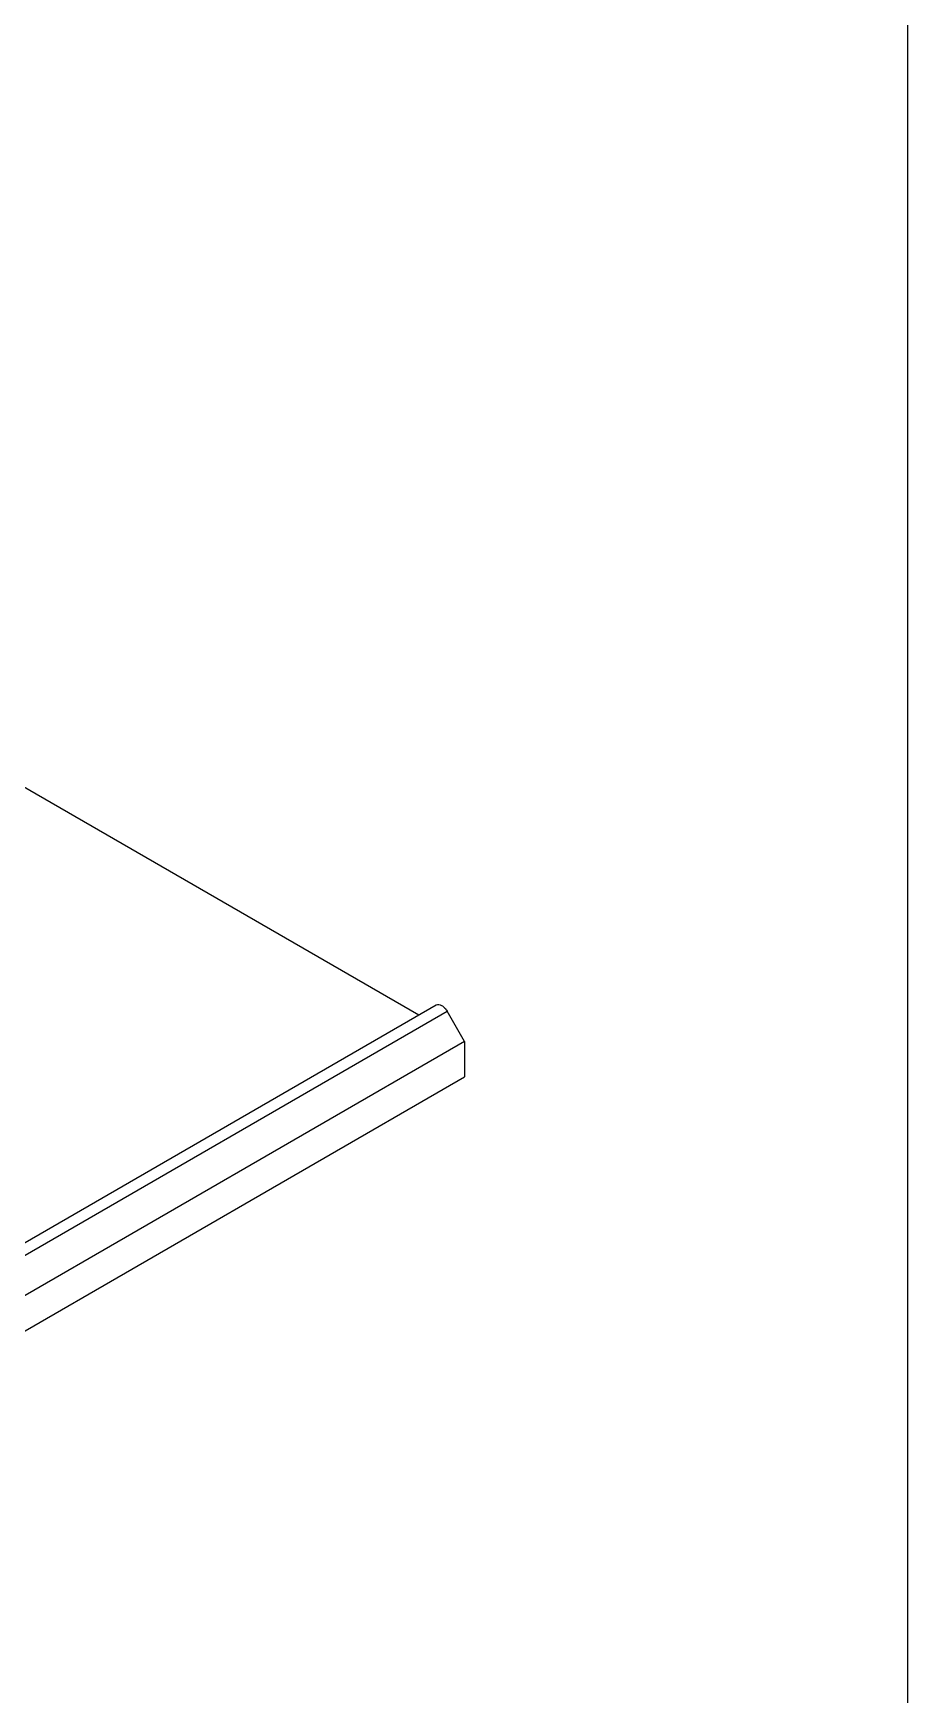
# Model space of a CAD drawing. Header units: millimetres. Extents: x 0 to 1189, y 0 to 841.
# Drawn here: x 1108.2 to 1189, y 330.2 to 483.6 of the extents above; entities that cross this region are included whole.
import ezdxf

# ---------------------------------------------------------------- set-up
doc = ezdxf.new("R2010")
doc.units = ezdxf.units.MM
doc.header["$LTSCALE"] = 65.395
doc.layers.get('0').update_dxf_attribs({"linetype": 'CONTINUOUS'})
doc.layers.add('SURFACES', color=7, linetype='CONTINUOUS')

msp = doc.modelspace()

# ---------------------------------------------------------------- linework, layer by layer
at = {"color": 7, "linetype": 'Continuous'}
for p, q in [((1189, 0), (1189, 841)), ((1143.83, 392.96), (1104.8, 415.49)), ((1062.55, 346.03), (1145.45, 393.9)), ((1148.07, 390.51), (1146.45, 393.32)), ((1148.07, 390.51), (1065.17, 342.65)), ((1148.07, 390.51), (1148.07, 387.25))]:
    msp.add_line(p, q, dxfattribs=at)
at = {"color": 9, "linetype": 'Continuous'}
msp.add_line((1063.55, 345.46), (1146.45, 393.32), dxfattribs=at)
at = {"color": 7, "linetype": 'Continuous'}
msp.add_open_spline([(1145.45, 393.9), (1145.59, 393.98), (1145.93, 393.9), (1146.24, 393.63), (1146.39, 393.43), (1146.45, 393.32)], degree=3, knots=[0, 0, 0, 0, 0.406512, 0.688267, 1, 1, 1, 1], dxfattribs=at)
at = {"layer": 'SURFACES', "color": 7, "linetype": 'Continuous'}
msp.add_line((1065.17, 339.38), (1148.07, 387.25), dxfattribs=at)

doc.saveas('drawing.dxf')
